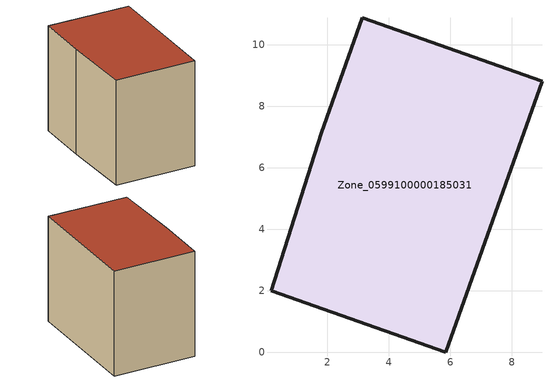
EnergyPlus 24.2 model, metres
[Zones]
Zone_0599100000185031
 floor ground (C_G): 0.16,2.01 1.79,7.12 3.13,10.89 8.98,8.82 5.85,0 z0.68
 wall outside (C_F): 8.98,8.82 3.13,10.89 1.79,7.12 0.16,2.01 5.85,0 8.98,8.82 z0.68:8.63
 roof outside (C_R): 1.79,7.12 0.16,2.01 5.85,0 8.98,8.82 3.13,10.89 z8.63
[BUILDING]
Pand.0599100000185031: North Axis=0; Terrain=City; Loads Convergence Tolerance Value=0.04; Temperature Convergence Tolerance Value=0.4; Solar Distribution=FullExterior; Maximum Number of Warmup Days=25; Minimum Number of Warmup Days=1
[Site:Location]
Rotterdam.The.Hague.AP_ZH_NLD Design_Conditions: Latitude=51.96; Longitude=4.45; Time Zone=1; Elevation=-4.5
[SITE:GROUNDTEMPERATURE:BUILDINGSURFACE]
18, 18, 18, 18, 18, 18, 18, 18, 18, 18, 18, 18
[MATERIAL] Thermal Absorptance=0.9; Solar Absorptance=0.7; Visible Absorptance=0.7
Name | Roughness | Thickness | Conductivity | Density | Specific Heat
G.TC.1965-1974 | MediumSmooth | 0.15 | 0.882353 | 540 | 1210
F.TC.1965-1974 | Rough | 0.3 | 0.697674 | 1920 | 840
R.TC.1965-1974 | MediumRough | 0.2 | 0.232558 | 1500 | 1000
[CONSTRUCTION]
C_G: G.TC.1965-1974
C_F: F.TC.1965-1974
C_R: R.TC.1965-1974
[ZONE]
Zone_0599100000185031: Type=1; Multiplier=1; Ceiling Height=Autocalculate; Volume=Autocalculate; Floor Area=autocalculate; Part of Total Floor Area=Yes
[ZONEINFILTRATION:DESIGNFLOWRATE]
Infil_Zone_0599100000185031: Zone or ZoneList or Space or SpaceList=Zone_0599100000185031; Schedule=AlwaysOn; Design Flow Rate Calculation Method=Flow/Area; Flow Rate per Floor Area=0.003; Constant Term Coefficient=1; Temperature Term Coefficient=0; Velocity Term Coefficient=0; Velocity Squared Term Coefficient=0
[HVACTEMPLATE:ZONE:IDEALLOADSAIRSYSTEM]
Zone_0599100000185031: Maximum Heating Supply Air Temperature=50; Minimum Cooling Supply Air Temperature=13; Maximum Heating Supply Air Humidity Ratio=0.0156; Minimum Cooling Supply Air Humidity Ratio=0.0077; Heating Limit=NoLimit; Cooling Limit=NoLimit; Dehumidification Control Type=ConstantSensibleHeatRatio; Cooling Sensible Heat Ratio=0.7; Dehumidification Setpoint=60; Humidification Control Type=None; Humidification Setpoint=30; Outdoor Air Method=None; Outdoor Air Flow Rate per Person=0.00944; Outdoor Air Flow Rate per Zone Floor Area=0; Outdoor Air Flow Rate per Zone=0; Demand Controlled Ventilation Type=None; Outdoor Air Economizer Type=NoEconomizer; Heat Recovery Type=None; Sensible Heat Recovery Effectiveness=0.7; Latent Heat Recovery Effectiveness=0.65
[ZONECONTROL:THERMOSTAT]
ThermostatControl_Zone_0599100000185031: Zone or ZoneList=Zone_0599100000185031; Control Type Schedule=DualSetpointControlType; Control 1=Thermostat_Zone_0599100000185031; Temperature Difference Between Cutout And Setpoint=0
[THERMOSTATSETPOINT:DUALSETPOINT]
Thermostat_Zone_0599100000185031: Heating Setpoint Temperature Schedule=HeatingSetpoint_Zone_0599100000185031; Cooling Setpoint Temperature Schedule=CoolingSetpoint_Zone_0599100000185031
[SCHEDULE:COMPACT]
HeatingSetpoint_Zone_0599100000185031: Through: 12/31, For: AllDays, Until: 24:00, 21
CoolingSetpoint_Zone_0599100000185031: Through: 12/31, For: AllDays, Until: 24:00, 24
DualSetpointControlType: Through: 12/31, For: AllDays, Until: 24:00, 4
AlwaysOn: Through: 12/31, For: AllDays, Until: 24:00, 1
